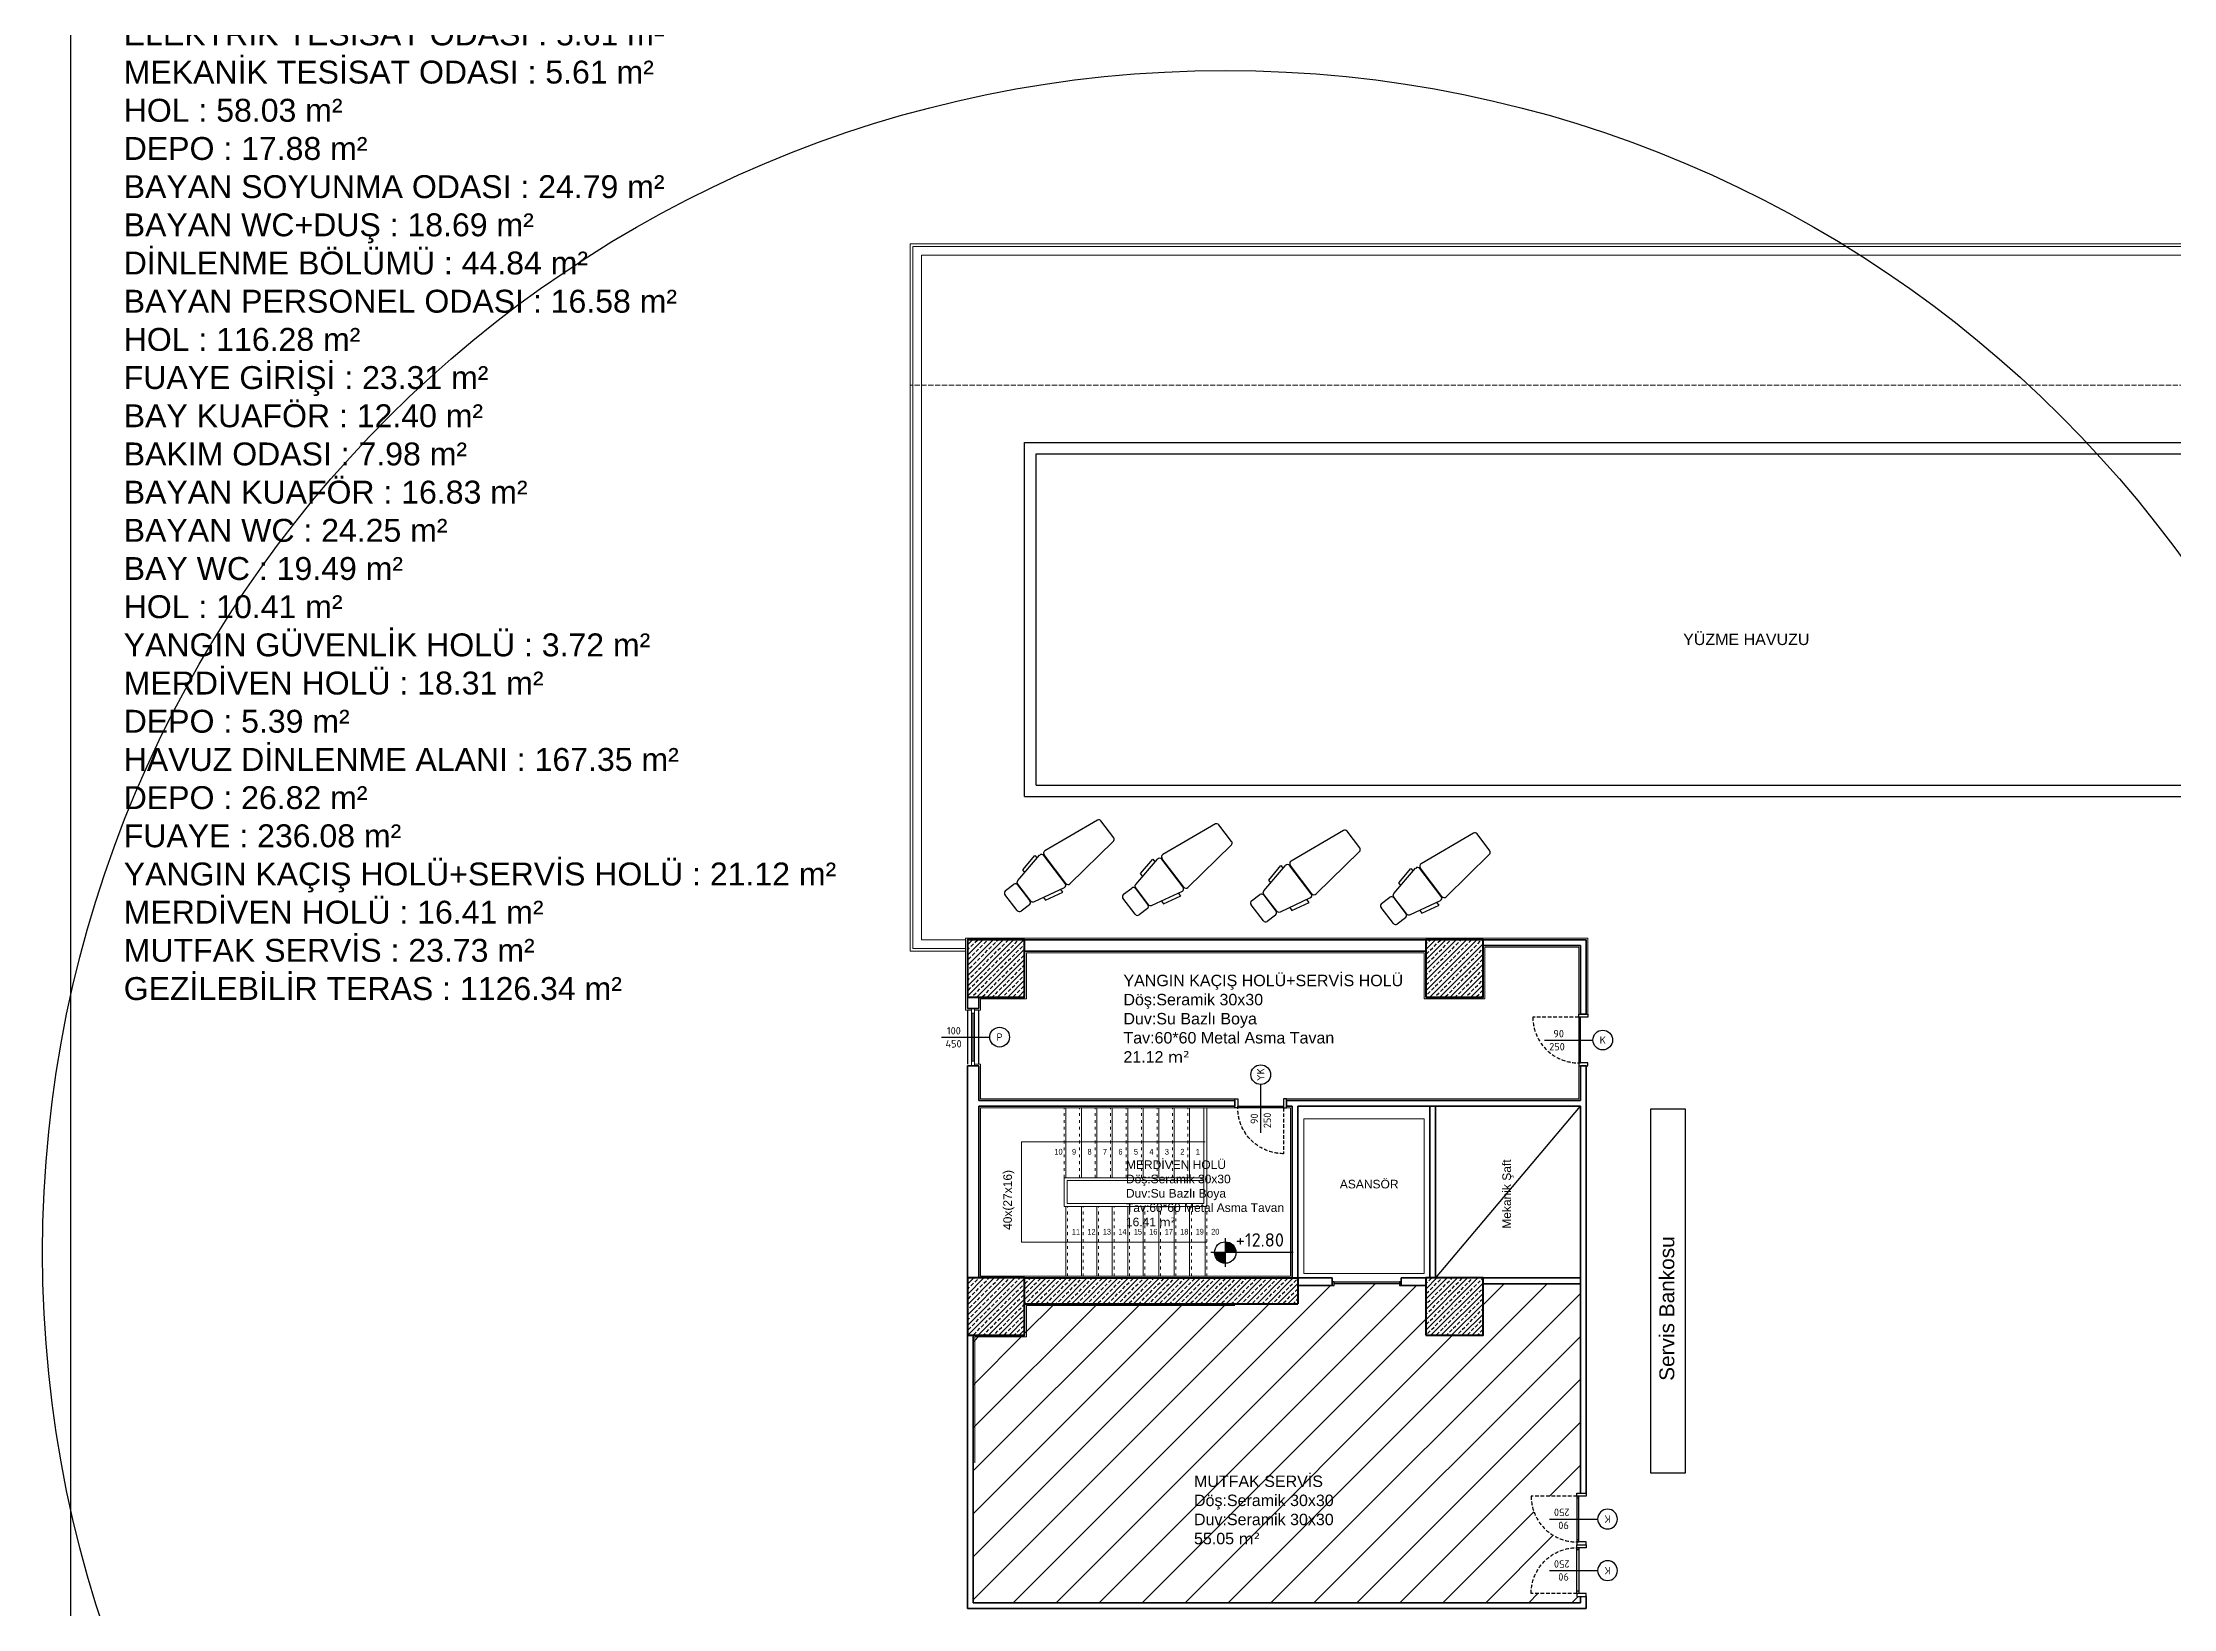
# Model space of a CAD drawing. Header units: millimetres. Extents: x 1443065 to 1517367, y 3763150 to 3779068.
# Drawn here: x 1495395 to 1499114, y 3768280 to 3771014 of the extents above; entities that cross this region are included whole.
import ezdxf
from ezdxf.enums import TextEntityAlignment as Align

# ---------------------------------------------------------------- set-up
doc = ezdxf.new("R2010")
doc.units = ezdxf.units.MM
doc.linetypes.add('ACAD_ISO03W100', pattern=[30, 12, -18])
doc.linetypes.add('HIDDEN', pattern=[9.525, 6.35, -3.175])
for name, color, linetype, lineweight in [('dog', 144, 'Continuous', 5), ('DUVAR', 2, 'Continuous', 35), ('MAHAL', 52, 'Continuous', 13), ('MERDIVEN', 4, 'Continuous', 20), ('SIVA', 3, 'Continuous', 9), ('TASIYICI', 170, 'Continuous', 50), ('TEFRIS', 165, 'Continuous', 15)]:
    doc.layers.add(name, color=color, linetype=linetype, lineweight=lineweight)
for name, color, linetype in [('m-DOG_', 4, 'Continuous'), ('m-DOG_gor', 8, 'Continuous'), ('m-TAR_', 8, 'Continuous'), ('m-TAR_duvar', 8, 'Continuous'), ('m-TFR_vitrifiye', 1, 'Continuous'), ('m-YAZ_kot', 7, 'Continuous'), ('m-YAZ_pafta', 7, 'Continuous'), ('m-YAZ_poz', 7, 'Continuous')]:
    doc.layers.add(name, color=color, linetype=linetype)
doc.styles.add('mono', font='isocpeur.ttf')
doc.styles.add('olculer', font='romans.shx', dxfattribs={"width": 0.8})
doc.styles.get("Standard").update_dxf_attribs({"font": 'arial.ttf'})
pattern_1 = [(45, (78491.543, -87954.948), (-8.98025612, 8.98025612), []), (45, (78500.523, -87954.948), (-8.98025612, 8.98025612), [6.35, -3.175])]

# ---------------------------------------------------------------- blocks, each defined once
blk = doc.blocks.new('90lık Kqpı')
at = {"layer": 'm-DOG_', "linetype": 'HIDDEN'}
blk.add_line((-8, -5), (-88, -5), dxfattribs=at)
at = {"layer": 'm-DOG_'}
for p, q in [((-5, -8.8), (-8, -8.8)), ((-5, -81.2), (-8, -81.2))]:
    blk.add_line(p, q, dxfattribs=at)
for points in [[(8, 0), (8, -5), (-8, -5), (-8, 0)], [(-8, -5), (-8, -85), (-5, -85), (-5, -5)], [(8, -90), (8, -85), (-8, -85), (-8, -90)]]:
    blk.add_lwpolyline(points, close=True, dxfattribs=at)
at = {"layer": 'm-DOG_', "linetype": 'HIDDEN'}
blk.add_arc((-8, -5), 80, 180, 270, dxfattribs=at)
blk = doc.blocks.new('m-penpoz')
blk.add_line((0, -1.625), (0, 0))
blk.add_circle((0, 0.332), 0.332)
blk.add_attdef('POZNO', text='', height=0.18).set_placement((0, 0.332), align=Align.MIDDLE)
blk.add_attdef('HEIGHT', text='', height=0.18, rotation=90).set_placement((0.069, -1.625), align=Align.TOP_LEFT)
blk.add_attdef('WIDTH', text='', height=0.18, rotation=90).set_placement((0, -1.625), align=Align.BOTTOM_LEFT)
blk = doc.blocks.new('Masaj Koltuığu')
at = {"layer": 'm-TFR_vitrifiye'}
for p, q in [((-22.5, 188), (-22.5, 206.2)), ((-17.7, 211), (17.7, 211)), ((22.5, 206.2), (22.5, 188)), ((-33.1, 160.5), (-40.5, 128.2)), ((-27.2, 160.5), (-33.1, 160.5)), ((17.7, 183.3), (-17.7, 183.3)), ((27.2, 160.5), (33.1, 160.5)), ((33.1, 160.5), (40.5, 128.2)), ((-40.5, 128.2), (-34.1, 128.2)), ((-31.3, 114.9), (31.3, 114.9)), ((-30.8, 115.8), (30.8, 115.8)), ((40.5, 128.2), (34.1, 128.2)), ((-23, 4.1), (-36, 109.4)), ((23, 4.1), (36, 109.4)), ((-18.3, 0), (18.3, 0))]:
    blk.add_line(p, q, dxfattribs=at)
at = {"layer": 'm-TFR_vitrifiye', "elevation": 0}
blk.add_lwpolyline([(-35.5, 121.6), (-23.3, 178.5, -0.353653), (-18.6, 182.3), (18.6, 182.3, -0.353653), (23.3, 178.5), (35.5, 121.6)], format="xyb", dxfattribs=at)
at = {"layer": 'm-TFR_vitrifiye'}
for centre, start, end in [((-17.7, 206.2), 90, 180), ((-17.7, 188), 180, 270), ((17.7, 206.2), 360, 90), ((17.7, 188), 270, 360), ((-31.3, 110.1), 90, 187.7266), ((-30.8, 120.6), 167.9052, 270), ((30.8, 120.6), 270, 12.0948), ((31.3, 110.1), 352.2734, 90), ((-18.3, 4.8), 187.7266, 270), ((18.3, 4.8), 270, 352.2734)]:
    blk.add_arc(centre, 4.78, start, end, dxfattribs=at)
blk = doc.blocks.new('m-plankot')
h = blk.add_hatch(color=256)
h.paths.add_polyline_path([(0, 0.144), (0, 0), (0.144, 0, 0.414214)])
h.paths.add_polyline_path([(0, -0.144), (0, 0), (-0.144, 0, 0.414214)])
for p, q in [((0.914, 0), (-0.192, 0)), ((0, 0.192), (0, -0.192))]:
    blk.add_line(p, q)
blk.add_circle((0, 0), 0.144)
blk.add_attdef('INCEKOT', (0.187, 0.1), '', height=0.18)
blk.add_attdef('KABAKOT', text='', height=0.18).set_placement((0.187, -0.1), align=Align.TOP_LEFT)

msp = doc.modelspace()

# ---------------------------------------------------------------- hatches: boundary and pattern name
at = {"layer": 'm-TAR_'}
h = msp.add_hatch(dxfattribs=at)
h.set_pattern_fill('JIS_WOOD', color=256, scale=75)
h.set_pattern_definition([(45, (0, -30999.14), (-37.49999994, 37.49999994), [])])
h.paths.add_polyline_path([(1498078.8, 3768846.6), (1497908.8, 3768846.6), (1497908.8, 3768756.6), (1497808.8, 3768756.6), (1497808.8, 3768843.6), (1497765.8, 3768843.6), (1497762.8, 3768843.6), (1497762.8, 3768846.6), (1497648.8, 3768846.6), (1497648.8, 3768843.6), (1497645.8, 3768843.6), (1497585.8, 3768843.6), (1497585.8, 3768811.6), (1497565.8, 3768811.6), (1497108.8, 3768811.6), (1497108.8, 3768756.6), (1497018.8, 3768756.6), (1497018.8, 3768289.6), (1498078.8, 3768289.6), (1498078.8, 3768300.6), (1498072.8, 3768300.6), (1498072.8, 3768305.6), (1497992.8, 3768305.6, -0.414214), (1498072.8, 3768385.6), (1498072.8, 3768390.6), (1498072.8, 3768395.6, -0.414214), (1497992.8, 3768475.6), (1498072.8, 3768475.6), (1498072.8, 3768480.6), (1498078.8, 3768480.6)])
h.paths.add_polyline_path([(1497397.1, 3768379), (1497650.9, 3768379), (1497650.9, 3768527.3), (1497397.1, 3768527.3)], flags=24)
at = {"layer": 'm-TAR_duvar'}
h = msp.add_hatch(dxfattribs=at)
h.set_pattern_fill('ANSI33', color=256, scale=2)
h.set_pattern_definition(pattern_1)
h.paths.add_polyline_path([(1497008.8, 3769347.1), (1497108.8, 3769347.1), (1497108.8, 3769447.1), (1497008.8, 3769447.1)])
h = msp.add_hatch(dxfattribs=at)
h.set_pattern_fill('ANSI33', color=256, scale=2)
h.set_pattern_definition(pattern_1)
h.paths.add_polyline_path([(1497808.8, 3769347.1), (1497908.8, 3769347.1), (1497908.8, 3769447.1), (1497808.8, 3769447.1)])
h = msp.add_hatch(dxfattribs=at)
h.set_pattern_fill('ANSI33', color=256, scale=2)
h.set_pattern_definition(pattern_1)
h.paths.add_polyline_path([(1497008.8, 3768756.6), (1497108.8, 3768756.6), (1497108.8, 3768856.6), (1497008.8, 3768856.6)])
h = msp.add_hatch(dxfattribs=at)
h.set_pattern_fill('ANSI33', color=256, scale=2)
h.set_pattern_definition([(45, (-38523.398, -4962.345), (-8.98025612, 8.98025612), []), (45, (-38514.418, -4962.345), (-8.98025612, 8.98025612), [6.35, -3.175])])
h.paths.add_polyline_path([(1497585.8, 3768856.6), (1497108.8, 3768856.6), (1497108.8, 3768811.6), (1497585.8, 3768811.6)])
h = msp.add_hatch(dxfattribs=at)
h.set_pattern_fill('ANSI33', color=256, scale=2)
h.set_pattern_definition(pattern_1)
h.paths.add_polyline_path([(1497808.8, 3768756.6), (1497908.8, 3768756.6), (1497908.8, 3768856.6), (1497808.8, 3768856.6)])

# ---------------------------------------------------------------- linework, layer by layer
at = {"layer": 'dog'}
msp.add_lwpolyline([(1497595.8, 3769134.6), (1497805.8, 3769134.6), (1497805.8, 3768864.6), (1497595.8, 3768864.6)], close=True, dxfattribs=at)
at = {"layer": 'DUVAR'}
for p, q in [((1497107.5, 3769447.1), (1497808.8, 3769447.1)), ((1497108.8, 3769447.1), (1497128.8, 3769447.1)), ((1497908.8, 3769447.1), (1498088.8, 3769447.1)), ((1497908.8, 3769437.1), (1498078.8, 3769437.1)), ((1498078.8, 3769317.1), (1498078.8, 3769437.1)), ((1498088.8, 3769317.1), (1498088.8, 3769447.1)), ((1497108.8, 3769427.1), (1497808.8, 3769427.1)), ((1497108.8, 3769427.1), (1497128.8, 3769427.1)), ((1497008.8, 3769327.1), (1497008.8, 3769347.1)), ((1497008.8, 3769327.1), (1497028.8, 3769327.1)), ((1497028.8, 3769327.1), (1497028.8, 3769347.1)), ((1498078.8, 3769317.1), (1498088.8, 3769317.1)), ((1497008.8, 3768856.6), (1497008.8, 3769227.1)), ((1497008.8, 3769227.1), (1497028.8, 3769227.1)), ((1497028.8, 3769166.6), (1497028.8, 3769227.1)), ((1498078.8, 3769166.6), (1498078.8, 3769227.1)), ((1498078.8, 3769227.1), (1498088.8, 3769227.1)), ((1498088.8, 3768480.6), (1498088.8, 3769227.1)), ((1497028.8, 3769166.6), (1497475.8, 3769166.6)), ((1497028.8, 3769156.6), (1497475.8, 3769156.6)), ((1497028.8, 3768856.6), (1497028.8, 3769156.6)), ((1497475.8, 3769156.6), (1497475.8, 3769166.6)), ((1497565.8, 3769166.6), (1497645.8, 3769166.6)), ((1497565.8, 3769156.6), (1497565.8, 3769166.6)), ((1497565.8, 3769156.6), (1497575.8, 3769156.6)), ((1497575.8, 3768856.6), (1497575.8, 3769156.6)), ((1497585.8, 3769156.6), (1497645.8, 3769156.6)), ((1497585.8, 3768856.6), (1497585.8, 3769156.6)), ((1497645.8, 3769166.6), (1498078.8, 3769166.6)), ((1497645.8, 3769156.6), (1497825.8, 3769156.6)), ((1497815.8, 3768856.6), (1497815.8, 3769156.6)), ((1497825.8, 3768856.6), (1497825.8, 3769156.6)), ((1497825.8, 3769156.6), (1498078.8, 3769156.6)), ((1498078.8, 3768856.6), (1498078.8, 3769156.6)), ((1497585.8, 3768856.6), (1497645.8, 3768856.6)), ((1497645.8, 3768843.6), (1497585.8, 3768843.6)), ((1497645.8, 3768856.6), (1497645.8, 3768843.6)), ((1497808.8, 3768856.6), (1497765.8, 3768856.6)), ((1497765.8, 3768856.6), (1497765.8, 3768843.6)), ((1497765.8, 3768843.6), (1497808.8, 3768843.6)), ((1498078.8, 3768856.6), (1497908.8, 3768856.6)), ((1498078.8, 3768846.6), (1497908.8, 3768846.6)), ((1498078.8, 3768480.6), (1498078.8, 3768856.6)), ((1497008.8, 3768279.6), (1497008.8, 3768756.6)), ((1497018.8, 3768289.6), (1497018.8, 3768756.6)), ((1498088.8, 3768279.6), (1497008.8, 3768279.6)), ((1498078.8, 3768289.6), (1497018.8, 3768289.6)), ((1498078.8, 3768289.6), (1498078.8, 3768300.6)), ((1498088.8, 3768279.6), (1498088.8, 3768300.6))]:
    msp.add_line(p, q, dxfattribs=at)
at = {"layer": 'm-DOG_gor', "linetype": 'Continuous'}
for p, q in [((1497008.8, 3769324.1), (1497008.8, 3769230.1)), ((1497018.8, 3769235.1), (1497018.8, 3769319.1)), ((1497028.8, 3769230.1), (1497028.8, 3769324.1))]:
    msp.add_line(p, q, dxfattribs=at)
for points in [[(1497648.8, 3768849.6), (1497645.8, 3768849.6), (1497645.8, 3768843.6), (1497648.8, 3768843.6)], [(1497648.8, 3768849.6), (1497762.8, 3768849.6), (1497762.8, 3768846.6), (1497648.8, 3768846.6)], [(1497765.8, 3768849.6), (1497762.8, 3768849.6), (1497762.8, 3768843.6), (1497765.8, 3768843.6)]]:
    msp.add_lwpolyline(points, close=True, dxfattribs=at)
at = {"layer": 'm-TAR_'}
msp.add_circle((1497458.9, 3768901), 2064.1, dxfattribs=at)
at = {"layer": 'm-TFR_vitrifiye'}
for p, q in [((1497108.8, 3770315.5), (1501043.3, 3770315.5)), ((1497108.8, 3769697.1), (1497108.8, 3770315.5)), ((1497128.8, 3770295.5), (1499469.4, 3770295.5)), ((1497128.8, 3769717.1), (1497128.8, 3770295.5)), ((1497108.8, 3769697.1), (1499489.4, 3769697.1)), ((1497128.8, 3769717.1), (1499469.4, 3769717.1)), ((1497825.8, 3768856.1), (1498078.8, 3769156.6))]:
    msp.add_line(p, q, dxfattribs=at)
msp.add_lwpolyline([(1498261.8, 3768516), (1498201.8, 3768516), (1498201.8, 3769152.1), (1498261.8, 3769152.1)], close=True, dxfattribs=at)
at = {"layer": 'm-YAZ_pafta'}
msp.add_lwpolyline([(1495443.9, 3773049.7), (1506255.6, 3773049.7), (1506255.6, 3763249.7), (1495443.9, 3763249.7)], close=True, dxfattribs=at)
at = {"layer": 'MERDIVEN'}
for p, q in [((1501322.4, 3770662.6), (1496908.8, 3770662.6)), ((1496908.8, 3770415.6), (1496908.8, 3770662.6)), ((1496913.8, 3769432.1), (1496913.8, 3770657.6)), ((1496913.8, 3770657.6), (1502148.3, 3770657.5)), ((1496928.8, 3769447.1), (1496928.8, 3770642.6)), ((1496928.8, 3770642.6), (1502133.3, 3770642.5)), ((1496908.8, 3769427.1), (1496908.8, 3770415.6)), ((1496908.8, 3769427.1), (1496908.8, 3770415.6)), ((1496913.8, 3769432.1), (1496913.8, 3770410.6)), ((1496928.8, 3769447.1), (1496928.8, 3770395.6)), ((1497005.8, 3769432.1), (1496913.8, 3769432.1)), ((1497005.8, 3769432.1), (1496913.8, 3769432.1)), ((1497005.8, 3769447.1), (1496928.8, 3769447.1)), ((1497005.8, 3769447.1), (1496928.8, 3769447.1)), ((1497005.8, 3769427.1), (1496908.8, 3769427.1)), ((1497005.8, 3769427.1), (1496908.8, 3769427.1)), ((1497180.8, 3769031.6), (1497180.8, 3769153.6)), ((1497180.8, 3769031.6), (1497180.8, 3769153.6)), ((1497207.8, 3769031.6), (1497207.8, 3769153.6)), ((1497207.8, 3769031.6), (1497207.8, 3769153.6)), ((1497234.8, 3769031.6), (1497234.8, 3769153.6)), ((1497234.8, 3769031.6), (1497234.8, 3769153.6)), ((1497261.8, 3769031.6), (1497261.8, 3769153.6)), ((1497261.8, 3769031.6), (1497261.8, 3769153.6)), ((1497288.8, 3769031.6), (1497288.8, 3769153.6)), ((1497288.8, 3769031.6), (1497288.8, 3769153.6)), ((1497315.8, 3769031.6), (1497315.8, 3769153.6)), ((1497315.8, 3769031.6), (1497315.8, 3769153.6)), ((1497342.8, 3769031.6), (1497342.8, 3769153.6)), ((1497342.8, 3769031.6), (1497342.8, 3769153.6)), ((1497369.8, 3769031.6), (1497369.8, 3769153.6)), ((1497369.8, 3769031.6), (1497369.8, 3769153.6)), ((1497396.8, 3769031.6), (1497396.8, 3769153.6)), ((1497396.8, 3769031.6), (1497396.8, 3769153.6)), ((1497421.8, 3768986.6), (1497421.8, 3769153.6)), ((1497421.8, 3768986.6), (1497421.8, 3769153.6)), ((1497426.8, 3768981.6), (1497426.8, 3769153.6)), ((1497103.3, 3769094.1), (1497103.3, 3768919.1)), ((1497177.8, 3769094.1), (1497103.3, 3769094.1)), ((1497103.3, 3769094.1), (1497103.3, 3768919.1)), ((1497177.8, 3769094.1), (1497103.3, 3769094.1)), ((1497423.8, 3769094.1), (1497177.8, 3769094.1)), ((1497423.8, 3769094.1), (1497177.8, 3769094.1)), ((1497177.8, 3768981.6), (1497177.8, 3769031.6)), ((1497177.8, 3769031.6), (1497421.8, 3769031.6)), ((1497177.8, 3768981.6), (1497177.8, 3769031.6)), ((1497177.8, 3769031.6), (1497421.8, 3769031.6)), ((1497182.8, 3769026.6), (1497421.8, 3769026.6)), ((1497182.8, 3768986.6), (1497182.8, 3769026.6)), ((1497182.8, 3769026.6), (1497421.8, 3769026.6)), ((1497182.8, 3768986.6), (1497182.8, 3769026.6)), ((1497426.8, 3768981.6), (1497426.8, 3769031.6)), ((1497177.8, 3768981.6), (1497426.8, 3768981.6)), ((1497177.8, 3768981.6), (1497426.8, 3768981.6)), ((1497180.8, 3768859.6), (1497180.8, 3768981.6)), ((1497180.8, 3768859.6), (1497180.8, 3768981.6)), ((1497182.8, 3768986.6), (1497421.8, 3768986.6)), ((1497182.8, 3768986.6), (1497421.8, 3768986.6)), ((1497207.8, 3768859.6), (1497207.8, 3768981.6)), ((1497207.8, 3768859.6), (1497207.8, 3768981.6)), ((1497234.8, 3768859.6), (1497234.8, 3768981.6)), ((1497234.8, 3768859.6), (1497234.8, 3768981.6)), ((1497261.8, 3768859.6), (1497261.8, 3768981.6)), ((1497261.8, 3768859.6), (1497261.8, 3768981.6)), ((1497288.8, 3768859.6), (1497288.8, 3768981.6)), ((1497288.8, 3768859.6), (1497288.8, 3768981.6)), ((1497315.8, 3768859.6), (1497315.8, 3768981.6)), ((1497315.8, 3768859.6), (1497315.8, 3768981.6)), ((1497342.8, 3768859.6), (1497342.8, 3768981.6)), ((1497342.8, 3768859.6), (1497342.8, 3768981.6)), ((1497369.8, 3768859.6), (1497369.8, 3768981.6)), ((1497369.8, 3768859.6), (1497369.8, 3768981.6)), ((1497396.8, 3768859.6), (1497396.8, 3768981.6)), ((1497396.8, 3768859.6), (1497396.8, 3768981.6)), ((1497423.8, 3768859.6), (1497423.8, 3768981.6)), ((1497423.8, 3768859.6), (1497423.8, 3768981.6)), ((1497103.3, 3768919.1), (1497426.8, 3768919.1)), ((1497103.3, 3768919.1), (1497426.8, 3768919.1))]:
    msp.add_line(p, q, dxfattribs=at)
at = {"layer": 'MERDIVEN', "linetype": 'ACAD_ISO03W100', "ltscale": 0.4}
for p, q in [((1496908.8, 3770662.6), (1502153.3, 3770662.5)), ((1496908.8, 3770415.6), (1502153.3, 3770415.5)), ((1502153.3, 3770415.6), (1496908.8, 3770415.6)), ((1497177.8, 3769031.6), (1497177.8, 3769153.6)), ((1497177.8, 3769031.6), (1497177.8, 3769153.6)), ((1497204.8, 3769031.6), (1497204.8, 3769153.6)), ((1497204.8, 3769031.6), (1497204.8, 3769153.6)), ((1497231.8, 3769031.6), (1497231.8, 3769153.6)), ((1497231.8, 3769031.6), (1497231.8, 3769153.6)), ((1497258.8, 3769031.6), (1497258.8, 3769153.6)), ((1497258.8, 3769031.6), (1497258.8, 3769153.6)), ((1497285.8, 3769031.6), (1497285.8, 3769153.6)), ((1497285.8, 3769031.6), (1497285.8, 3769153.6)), ((1497312.8, 3769031.6), (1497312.8, 3769153.6)), ((1497312.8, 3769031.6), (1497312.8, 3769153.6)), ((1497339.8, 3769031.6), (1497339.8, 3769153.6)), ((1497339.8, 3769031.6), (1497339.8, 3769153.6)), ((1497366.8, 3769031.6), (1497366.8, 3769153.6)), ((1497366.8, 3769031.6), (1497366.8, 3769153.6)), ((1497393.8, 3769031.6), (1497393.8, 3769153.6)), ((1497393.8, 3769031.6), (1497393.8, 3769153.6)), ((1497183.8, 3768859.6), (1497183.8, 3768981.6)), ((1497183.8, 3768859.6), (1497183.8, 3768981.6)), ((1497210.8, 3768859.6), (1497210.8, 3768981.6)), ((1497210.8, 3768859.6), (1497210.8, 3768981.6)), ((1497237.8, 3768859.6), (1497237.8, 3768981.6)), ((1497237.8, 3768859.6), (1497237.8, 3768981.6)), ((1497264.8, 3768859.6), (1497264.8, 3768981.6)), ((1497264.8, 3768859.6), (1497264.8, 3768981.6)), ((1497291.8, 3768859.6), (1497291.8, 3768981.6)), ((1497291.8, 3768859.6), (1497291.8, 3768981.6)), ((1497318.8, 3768859.6), (1497318.8, 3768981.6)), ((1497318.8, 3768859.6), (1497318.8, 3768981.6)), ((1497345.8, 3768859.6), (1497345.8, 3768981.6)), ((1497345.8, 3768859.6), (1497345.8, 3768981.6)), ((1497372.8, 3768859.6), (1497372.8, 3768981.6)), ((1497372.8, 3768859.6), (1497372.8, 3768981.6)), ((1497399.8, 3768859.6), (1497399.8, 3768981.6)), ((1497399.8, 3768859.6), (1497399.8, 3768981.6)), ((1497426.8, 3768859.6), (1497426.8, 3768981.6)), ((1497426.8, 3768859.6), (1497426.8, 3768981.6))]:
    msp.add_line(p, q, dxfattribs=at)
at = {"layer": 'MERDIVEN'}
for points in [[(1497021.3, 3769319.1), (1497021.3, 3769327.1), (1497016.3, 3769327.1), (1497016.3, 3769319.1)], [(1497021.3, 3769319.1), (1497021.3, 3769327.1), (1497016.3, 3769327.1), (1497016.3, 3769319.1)], [(1497021.3, 3769235.1), (1497016.3, 3769235.1), (1497016.3, 3769319.1), (1497021.3, 3769319.1)], [(1497021.3, 3769235.1), (1497016.3, 3769235.1), (1497016.3, 3769319.1), (1497021.3, 3769319.1)], [(1497021.3, 3769227.1), (1497021.3, 3769235.1), (1497016.3, 3769235.1), (1497016.3, 3769227.1)], [(1497021.3, 3769227.1), (1497021.3, 3769235.1), (1497016.3, 3769235.1), (1497016.3, 3769227.1)]]:
    msp.add_lwpolyline(points, close=True, dxfattribs=at)
at = {"layer": 'SIVA'}
for p, q in [((1498091.8, 3769317.1), (1498091.8, 3769450.1)), ((1497565.8, 3769169.6), (1497645.8, 3769169.6)), ((1497475.8, 3768808.6), (1497111.8, 3768808.6)), ((1497111.8, 3768808.6), (1497111.8, 3768753.6)), ((1497111.8, 3768753.6), (1497021.8, 3768753.6)), ((1497021.8, 3768753.6), (1497021.8, 3768533.6))]:
    msp.add_line(p, q, dxfattribs=at)
for points in [[(1498091.8, 3769450.1), (1497005.8, 3769450.1), (1497005.8, 3769324.1), (1497016.3, 3769324.1)], [(1498075.8, 3769317.1), (1498075.8, 3769434.1), (1497911.8, 3769434.1), (1497911.8, 3769344.1), (1497805.8, 3769344.1), (1497805.8, 3769424.1), (1497111.8, 3769424.1), (1497111.8, 3769344.1), (1497031.8, 3769344.1), (1497031.8, 3769324.1), (1497021.3, 3769324.1)], [(1497475.8, 3769169.6), (1497031.8, 3769169.6), (1497031.8, 3769230.1), (1497021.3, 3769230.1)], [(1498075.8, 3769227.1), (1498075.8, 3769169.6), (1497565.8, 3769169.6)], [(1497475.8, 3769153.6), (1497031.8, 3769153.6), (1497031.8, 3768859.6), (1497572.8, 3768859.6)], [(1497565.8, 3769153.6), (1497572.8, 3769153.6), (1497572.8, 3768859.6), (1497565.8, 3768859.6)]]:
    msp.add_lwpolyline(points, dxfattribs=at)
at = {"layer": 'TASIYICI'}
for p, q in [((1497108.8, 3768856.6), (1497573.4, 3768856.6)), ((1497565.8, 3768856.6), (1497585.8, 3768856.6)), ((1497585.8, 3768856.6), (1497585.8, 3768811.6)), ((1497108.8, 3768811.6), (1497573.3, 3768811.6)), ((1497565.8, 3768811.6), (1497585.8, 3768811.6))]:
    msp.add_line(p, q, dxfattribs=at)
for points in [[(1497008.8, 3769347.1), (1497108.8, 3769347.1), (1497108.8, 3769447.1), (1497008.8, 3769447.1)], [(1497808.8, 3769347.1), (1497908.8, 3769347.1), (1497908.8, 3769447.1), (1497808.8, 3769447.1)], [(1497008.8, 3768756.6), (1497108.8, 3768756.6), (1497108.8, 3768856.6), (1497008.8, 3768856.6)], [(1497808.8, 3768756.6), (1497908.8, 3768756.6), (1497908.8, 3768856.6), (1497808.8, 3768856.6)]]:
    msp.add_lwpolyline(points, close=True, dxfattribs=at)

# ---------------------------------------------------------------- block references
at = {"layer": 'm-TFR_vitrifiye', "rotation": 127.2787743458234}
for p in [(1497253.1, 3769640, 0), (1497458.9, 3769633.5, 0), (1497682.6, 3769622.1, 0), (1497909.5, 3769617.3, 0)]:
    msp.add_blockref('Masaj Koltuığu', p, dxfattribs=at)
at = {"layer": 'm-YAZ_kot'}
ref = msp.add_blockref('m-plankot', (1497458.9, 3768901), dxfattribs=dict(at, xscale=129.9375, yscale=129.9375, zscale=129.9375))
ref.add_attrib('INCEKOT', '+12.80', dxfattribs={"layer": '0', "height": 23.39, "rotation": 0, "style": 'mono'}).set_placement((1497477.3, 3768904.3), align=Align.BOTTOM_LEFT)
at = {"layer": 'm-YAZ_poz'}
ref = msp.add_blockref('m-penpoz', (1497047.9, 3769277.1), dxfattribs=dict(at, xscale=51.83999999999998, yscale=51.83999999999998, zscale=51.83999999999998, rotation=270.0004505966874))
ref.add_attrib('WIDTH', '100', dxfattribs={"layer": '0', "height": 12.96, "style": 'mono'}).set_placement((1496997.4, 3769277.9), align=Align.BOTTOM_RIGHT)
ref.add_attrib('HEIGHT', '450', dxfattribs={"layer": '0', "height": 12.96, "style": 'mono'}).set_placement((1496998.8, 3769255.1), align=Align.BOTTOM_RIGHT)
ref.add_attrib('POZNO', 'P', dxfattribs={"layer": '0', "height": 13, "style": 'mono'}).set_placement((1497065.1, 3769277.1), align=Align.MIDDLE_CENTER)
ref = msp.add_blockref('m-penpoz', (1498100.6, 3769272.1), dxfattribs=dict(at, xscale=51.83999999999998, yscale=51.83999999999998, zscale=51.83999999999998, rotation=270.0004505966874))
ref.add_attrib('WIDTH', '90', dxfattribs={"layer": '0', "height": 12.96, "style": 'mono'}).set_placement((1498050.1, 3769272.9), align=Align.BOTTOM_RIGHT)
ref.add_attrib('HEIGHT', '250', dxfattribs={"layer": '0', "height": 12.96, "style": 'mono'}).set_placement((1498051.5, 3769250.1), align=Align.BOTTOM_RIGHT)
ref.add_attrib('POZNO', 'K', dxfattribs={"layer": '0', "height": 13, "style": 'mono'}).set_placement((1498117.8, 3769272.1), align=Align.MIDDLE_CENTER)
ref = msp.add_blockref('m-penpoz', (1497520.8, 3769194.4), dxfattribs=dict(at, xscale=51.83999999999998, yscale=51.83999999999998, zscale=51.83999999999998, rotation=0.0004505966874108402))
ref.add_attrib('WIDTH', '90', dxfattribs={"layer": '0', "height": 12.96, "rotation": 90, "style": 'mono'}).set_placement((1497520, 3769143.9), align=Align.BOTTOM_RIGHT)
ref.add_attrib('HEIGHT', '250', dxfattribs={"layer": '0', "height": 12.96, "rotation": 90, "style": 'mono'}).set_placement((1497542.8, 3769145.3), align=Align.BOTTOM_RIGHT)
ref.add_attrib('POZNO', 'YK', dxfattribs={"layer": '0', "height": 12.96, "rotation": 90, "style": 'mono'}).set_placement((1497520.8, 3769211.6), align=Align.MIDDLE_CENTER)
ref = msp.add_blockref('m-penpoz', (1498108.9, 3768435.6), dxfattribs=dict(at, xscale=-51.83999999999998, yscale=51.83999999999998, zscale=51.83999999999998, rotation=269.9995494033126))
ref.add_attrib('WIDTH', '90', dxfattribs={"layer": '0', "height": 12.96, "rotation": 180, "style": 'mono'}).set_placement((1498040.2, 3768434.9), align=Align.BOTTOM_RIGHT)
ref.add_attrib('HEIGHT', '250', dxfattribs={"layer": '0', "height": 12.96, "rotation": 180, "style": 'mono'}).set_placement((1498032.6, 3768457.7), align=Align.BOTTOM_RIGHT)
ref.add_attrib('POZNO', 'K', dxfattribs={"layer": '0', "height": 13, "rotation": 180, "style": 'mono'}).set_placement((1498126.1, 3768435.6), align=Align.MIDDLE_CENTER)
ref = msp.add_blockref('m-penpoz', (1498108.9, 3768345.6), dxfattribs=dict(at, xscale=-51.83999999999998, yscale=51.83999999999998, zscale=51.83999999999998, rotation=269.9995494033126))
ref.add_attrib('WIDTH', '90', dxfattribs={"layer": '0', "height": 12.96, "rotation": 180, "style": 'mono'}).set_placement((1498040.2, 3768344.9), align=Align.BOTTOM_RIGHT)
ref.add_attrib('HEIGHT', '250', dxfattribs={"layer": '0', "height": 12.96, "rotation": 180, "style": 'mono'}).set_placement((1498032.6, 3768367.7), align=Align.BOTTOM_RIGHT)
ref.add_attrib('POZNO', 'K', dxfattribs={"layer": '0', "height": 13, "rotation": 180, "style": 'mono'}).set_placement((1498126.1, 3768345.6), align=Align.MIDDLE_CENTER)
at = {"layer": 'TEFRIS', "color": 6, "lineweight": 18}
for p in [(1498083.8, 3769317.1), (1498080.8, 3768480.6)]:
    msp.add_blockref('90lık Kqpı', p, dxfattribs=at)
at = {"layer": 'TEFRIS', "color": 6, "lineweight": 18, "xscale": -1}
for p, rotation in [((1497565.8, 3769161.6), 270), ((1498080.8, 3768300.6), 180)]:
    msp.add_blockref('90lık Kqpı', p, dxfattribs=dict(at, rotation=rotation))

# ---------------------------------------------------------------- texts
at = {"char_height": 10, "width": 299.831, "style": 'olculer'}
for s, insert, attachment_point in [('{\\f@Arial Unicode MS|b0|i0|c162|p34;10}', (1497160.8, 3769082), 1), ('{\\f@Arial Unicode MS|b0|i0|c162|p34;9}', (1497191.5, 3769082), 1), ('{\\f@Arial Unicode MS|b0|i0|c162|p34;8}', (1497218.5, 3769082), 1), ('{\\f@Arial Unicode MS|b0|i0|c162|p34;7}', (1497245.5, 3769082), 1), ('{\\f@Arial Unicode MS|b0|i0|c162|p34;6}', (1497272.5, 3769082), 1), ('{\\f@Arial Unicode MS|b0|i0|c162|p34;5}', (1497299.5, 3769082), 1), ('{\\f@Arial Unicode MS|b0|i0|c162|p34;4}', (1497326.5, 3769082), 1), ('{\\f@Arial Unicode MS|b0|i0|c162|p34;3}', (1497353.5, 3769082), 1), ('{\\f@Arial Unicode MS|b0|i0|c162|p34;2}', (1497380.5, 3769082), 1), ('{\\f@Arial Unicode MS|b0|i0|c162|p34;1}', (1497407.5, 3769082), 1), ('{\\f@Arial Unicode MS|b0|i0|c162|p34;11}', (1497191.3, 3768932.2), 7), ('{\\f@Arial Unicode MS|b0|i0|c162|p34;12}', (1497218.3, 3768932.2), 7), ('{\\f@Arial Unicode MS|b0|i0|c162|p34;13}', (1497245.3, 3768932.2), 7), ('{\\f@Arial Unicode MS|b0|i0|c162|p34;14}', (1497272.3, 3768932.2), 7), ('{\\f@Arial Unicode MS|b0|i0|c162|p34;15}', (1497299.3, 3768932.2), 7), ('{\\f@Arial Unicode MS|b0|i0|c162|p34;16}', (1497326.3, 3768932.2), 7), ('{\\f@Arial Unicode MS|b0|i0|c162|p34;17}', (1497353.3, 3768932.2), 7), ('{\\f@Arial Unicode MS|b0|i0|c162|p34;18}', (1497380.3, 3768932.2), 7), ('{\\f@Arial Unicode MS|b0|i0|c162|p34;19}', (1497407.3, 3768932.2), 7), ('{\\f@Arial Unicode MS|b0|i0|c162|p34;20}', (1497434.3, 3768932.2), 7)]:
    msp.add_mtext(s, dxfattribs=dict(at, insert=insert, attachment_point=attachment_point))
at = {"layer": 'MAHAL', "attachment_point": 7}
for s, insert, char_height, width in [('{\\f@Arial Unicode MS|b0|i0|c162|p34;FİTNESS SALONU : 80.88 m²\\PHOL : 26.33 m²\\PHOL : 77.69 m²\\PPERSONEL ODASI : 9.45 m²\\PBAY SOYUNMA ODASI : 24.93 m²\\PBAY WC+DUŞ : 13.69 m²\\PDİNLENME BÖLÜMÜ : 21.70 m²\\PHOL : 58.03 m²\\PHOL : 20.41 m²\\PHOL : 4.46 m²\\PMERDİVEN HOLÜ : 14.94 m²\\PBAY ILIKLIK : 52.28 m²\\PBAY HAMAM : 50.40 m²\\PBAY SAUNA  : 10.94 m²\\PBAY BUHAR ODASI : 6.55 m²\\PVIP HAMA+KESE : 19.60 m²\\PVIP HAMA+KESE : 14.78 m²\\PBAYAN SAUNA : 10.94 m²\\PBAYAN BUHAR ODASI : 6.55 m²\\PBAYAN ILIKLIK : 52.28 m²\\PBAYAN HAMAM : 50.40 m²\\PVIP HAMAM+KESE : 19.60 m²\\PVIP HAMAM+KESE : 14.78 m²\\PHOL : 20.87 m²\\PYANGIN GÜVENLİK HOLÜ : 6.08 m²\\PMERDİVEN HOLÜ : 15.00 m²\\PELEKTRİK TESİSAT ODASI : 5.61 m²\\PMEKANİK TESİSAT ODASI : 5.61 m²\\PHOL : 58.03 m²\\PDEPO : 17.88 m²\\PBAYAN SOYUNMA ODASI : 24.79 m²\\PBAYAN WC+DUŞ : 18.69 m²\\PDİNLENME BÖLÜMÜ : 44.84 m²\\PBAYAN PERSONEL ODASI : 16.58 m²\\PHOL : 116.28 m²\\PFUAYE GİRİŞİ : 23.31 m²\\PBAY KUAFÖR : 12.40 m²\\PBAKIM ODASI : 7.98 m²\\PBAYAN KUAFÖR : 16.83 m²\\PBAYAN WC : 24.25 m²\\PBAY WC : 19.49 m²\\PHOL : 10.41 m²\\PYANGIN GÜVENLİK HOLÜ : 3.72 m²\\PMERDİVEN HOLÜ : 18.31 m²\\PDEPO : 5.39 m²\\PHAVUZ DİNLENME ALANI : 167.35 m²\\PDEPO : 26.82 m²\\PFUAYE : 236.08 m²\\PYANGIN KAÇIŞ HOLÜ+SERVİS HOLÜ : 21.12 m²\\PMERDİVEN HOLÜ : 16.41 m²\\PMUTFAK SERVİS : 23.73 m²\\PGEZİLEBİLİR TERAS : 1126.34 m²}', (1495536.4, 3769341.4), 40, 1494.903), ('{\\f@Arial Unicode MS|b0|i0|c162|p34;YÜZME HAVUZU}', (1498258.1, 3769961.5), 20, 1288.612), ('{\\f@Arial Unicode MS|b0|i0|c162|p34;YANGIN KAÇIŞ HOLÜ+SERVİS HOLÜ\\PDöş:Seramik 30x30\\PDuv:Su Bazlı Boya\\PTav:60*60 Metal Asma Tavan\\P21.12 \\fVerdana|b0|i0|c162|p34;m²}', (1497281.2, 3769232.7), 20, 486.429), ('{\\f@Arial Unicode MS|b0|i0|c162|p34;MERDİVEN HOLÜ\\PDöş:Seramik 30x30\\PDuv:Su Bazlı Boya\\PTav:60*60 Metal Asma Tavan\\P16.41 \\fVerdana|b0|i0|c162|p34;m²}', (1497285.6, 3768946.7), 15, 305.263), ('{\\f@Arial Unicode MS|b0|i0|c162|p34;ASANSÖR}', (1497658.9, 3769012.8), 15, 148.903), ('{\\f@Arial Unicode MS|b0|i0|c162|p34;MUTFAK SERVİS\\PDöş:Seramik 30x30\\PDuv:Seramik 30x30\\P55.05 \\fVerdana|b0|i0|c162|p34;m²}', (1497404.4, 3768391.3), 20, 372.187)]:
    msp.add_mtext(s, dxfattribs=dict(at, insert=insert, char_height=char_height, width=width))
at = {"layer": 'MAHAL', "attachment_point": 7, "rotation": 90}
for s, insert, char_height, width in [('{\\f@Arial Unicode MS|b0|i0|c162|p34;Mekanik Şaft}', (1497962.2, 3768942.5), 15, 209.101), ('{\\f@Arial Unicode MS|b0|i0|c162|p34;40x(27x16)}', (1497091, 3768940.4), 15, 143.939), ('{\\f@Arial Unicode MS|b0|i0|c162|p34;Servis Bankosu}', (1498243, 3768677), 26, 661.233)]:
    msp.add_mtext(s, dxfattribs=dict(at, insert=insert, char_height=char_height, width=width))

doc.saveas('drawing.dxf')
